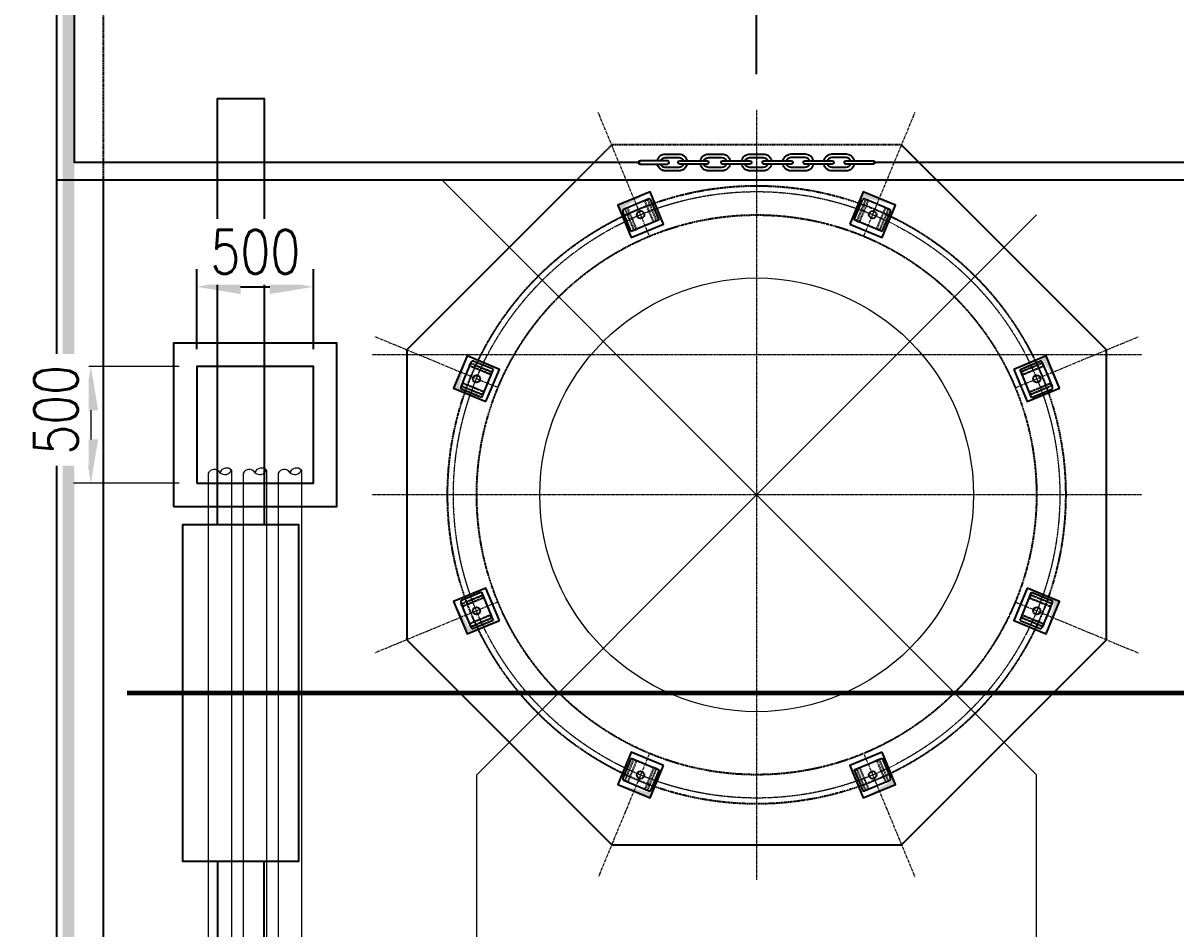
# Model space of a CAD drawing. Header units: inches. Extents: x 8618018 to 8935006, y 2431589 to 2567223.
# Drawn here: x 8662741 to 8667684, y 2520179 to 2524062 of the extents above; entities that cross this region are included whole.
import ezdxf

# ---------------------------------------------------------------- set-up
doc = ezdxf.new("R2010")
doc.units = ezdxf.units.IN
doc.header["$MEASUREMENT"] = 0
for name, pattern in [('CENTER', [2, 1.25, -0.25, 0.25, -0.25]), ('HIDDEN', [0.375, 0.25, -0.125]), ('PHANTOM', [2.5, 1.25, -0.25, 0.25, -0.25, 0.25, -0.25])]:
    doc.linetypes.add(name, pattern=pattern)
doc.layers.get('Defpoints').update_dxf_attribs({"color": 252})
for name, color, linetype in [('CCT', 4, 'Continuous'), ('CHAIN', 252, 'Continuous'), ('Civil', 252, 'Continuous'), ('EQUIPMENT', 252, 'Continuous'), ('Handrail', 252, 'FENCELINE1'), ('HIDDEN', 252, 'HIDDEN'), ('SKID', 252, 'Continuous'), ('valve', 252, 'Continuous')]:
    doc.layers.add(name, color=color, linetype=linetype)
for name, color, linetype, lineweight in [('CL', 252, 'CENTER', 5), ('DIM', 252, 'Continuous', 13), ('ICT', 6, 'Continuous', 13), ('PCT', 2, 'Continuous', 15)]:
    doc.layers.add(name, color=color, linetype=linetype, lineweight=lineweight)
doc.styles.add('DIM', font='romans.shx', dxfattribs={"width": 0.8})
doc.styles.add('ISOCPEUR', font='isocpeur.ttf')
doc.linetypes.add('FENCELINE1', pattern='A,6.35,-2.54,[133,ltypeshp.shx,S=2.54,R=0,X=-2.54,Y=0],-2.54,25.4', length=36.83)
doc.dimstyles.new('DIM', dxfattribs={"dimscale": 175, "dimtxt": 2.5, "dimasz": 2.5, "dimexe": 0.875, "dimexo": 0.875, "dimgap": 1, "dimtad": 1, "dimdec": 0, "dimzin": 9, "dimdsep": 46, "dimtxsty": 'ISOCPEUR', "dimblk": 'OBLIQUE', "dimcen": 0.09, "dimclrd": 256, "dimclre": 256, "dimclrt": 252, "dimadec": 0, "dimazin": 0, "dimtfac": 1, "dimtdec": 0, "dimtmove": 0, "dimatfit": 3, "dimfxl": 1, "dimtfill": 1, "dimtolj": 1, "dimtzin": 0, "dimarcsym": 0})
doc.dimstyles.new('DIM_100', dxfattribs={"dimscale": 75, "dimtxt": 2.5, "dimasz": 2.5, "dimexe": 1, "dimexo": 1, "dimgap": 0.75, "dimtad": 1, "dimdec": 0, "dimrnd": 1, "dimzin": 12, "dimdsep": 46, "dimtxsty": 'DIM', "dimcen": 0.09, "dimclrd": 256, "dimclre": 256, "dimclrt": 3, "dimadec": 0, "dimazin": 0, "dimtfac": 0.046875, "dimtdec": 0, "dimtmove": 0, "dimatfit": 3, "dimfxl": 1, "dimtolj": 1, "dimtzin": 12, "dimlwd": -1, "dimlwe": -1, "dimarcsym": 0})

# ---------------------------------------------------------------- blocks, each defined once
blk = doc.blocks.new('Chain_P')
at = {"layer": 'CHAIN'}
for points in [[(7.3, -0.2, 1), (-7.3, -0.2), (-7.3, -117.4, 1), (7.3, -117.4)], [(7.3, -287.5, -1), (-7.3, -287.5), (-7.3, -170.3, -1), (7.3, -170.3)], [(7.3, -471.4, -1), (-7.3, -471.4), (-7.3, -354.3, -1), (7.3, -354.3)], [(7.3, -648.6, -1), (-7.3, -648.6), (-7.3, -531.5, -1), (7.3, -531.5)], [(7.3, -824.3, -1), (-7.3, -824.3), (-7.3, -707.2, -1), (7.3, -707.2)], [(7.3, -1000, -1), (-7.3, -1000), (-7.3, -882.9, -1), (7.3, -882.9)]]:
    blk.add_lwpolyline(points, format="xyb", close=True, dxfattribs=at)
for points in [[(-7.3, -201.9, -0.355244), (-35.9, -166.8), (-35.9, -109.3, -0.112661), (-32.3, -93.8)], [(-35.4, -103.7, -0.31174), (-7.3, -74.2, -0.31174)], [(-21.4, -107, -0.285998), (-7.3, -89.1, -0.285998)], [(7.3, -74.2, -0.355244), (35.9, -109.3), (35.9, -166.8, -0.355244), (7.3, -201.9)], [(7.3, -89.1, -0.31589), (21.5, -109.3), (21.5, -166.8, -0.31589), (7.3, -187)], [(-7.3, -187, -0.31589), (-21.5, -166.8), (-21.5, -109.3, -0.024492), (-21.4, -107.2)], [(-7.3, -386.8, -0.355244), (-35.9, -351.6), (-35.9, -294.2, -0.355244), (-7.3, -259.1, -0.355244)], [(-7.3, -371.9, -0.31589), (-21.5, -351.6), (-21.5, -294.2, -0.31589), (-7.3, -274, -0.31589)], [(7.3, -259.1, -0.355244), (35.9, -294.2), (35.9, -351.6, -0.355244), (7.3, -386.8)], [(7.3, -274, -0.31589), (21.5, -294.2), (21.5, -351.6, -0.31589), (7.3, -371.9)], [(-7.3, -564, -0.355244), (-35.9, -528.8), (-35.9, -471.4, -0.355244), (-7.3, -436.3, -0.355244)], [(7.3, -436.3, -0.355244), (35.9, -471.4), (35.9, -528.8, -0.355244), (7.3, -564)], [(-7.3, -549.1, -0.31589), (-21.5, -528.8), (-21.5, -471.4, -0.31589), (-7.3, -451.2, -0.31589)], [(7.3, -451.2, -0.31589), (21.5, -471.4), (21.5, -528.8, -0.31589), (7.3, -549.1)], [(-7.3, -743, -0.356394), (-36.6, -707.2), (-36.6, -648.6, -0.356394), (-7.3, -612.7, -0.356394)], [(-7.3, -727.9, -0.317837), (-22, -707.2), (-22, -648.6, -0.317837), (-7.3, -627.9, -0.317837)], [(7.3, -612.7, -0.356394), (36.6, -648.6), (36.6, -707.2, -0.356394), (7.3, -743)], [(7.3, -627.9, -0.317837), (22, -648.6), (22, -707.2, -0.317837), (7.3, -727.9)], [(-7.3, -918.7, -0.356394), (-36.6, -882.9), (-36.6, -824.3, -0.356394), (-7.3, -788.4)], [(7.3, -788.4, -0.356394), (36.6, -824.3), (36.6, -882.9, -0.356394), (7.3, -918.7, -0.356394)], [(-7.3, -903.6, -0.317837), (-22, -882.9), (-22, -824.3, -0.317837), (-7.3, -803.6)], [(7.3, -803.6, -0.317837), (22, -824.3), (22, -882.9, -0.317837), (7.3, -903.6, -0.317837)]]:
    blk.add_lwpolyline(points, format="xyb", dxfattribs=at)
blk = doc.blocks.new('A$C15f227de1')
at = {"layer": 'Civil'}
blk.add_line((-20600, -1300), (0, -1300), dxfattribs=at)
at = {"layer": 'Handrail', "linetype": 'FENCELINE1', "ltscale": 0.02}
for points in [[(-18100, -1225), (-20525, -1225), (-20525, 125), (0, 125)], [(-13400, -1225), (-17100.2, -1225)]]:
    blk.add_lwpolyline(points, dxfattribs=at)
at = {"rotation": 90}
blk.add_blockref('Chain_P', (-18100.2, -1225), dxfattribs=at)
blk = doc.blocks.new('*U220')
at = {"layer": 'Civil'}
blk.add_lwpolyline([(-75, -75), (75, -75), (75, 75), (-75, 75)], close=True, dxfattribs=at)
blk.add_solid([(-75, -75), (-75, 75), (-57.5, 56), (75, 75)], dxfattribs=at)
blk = doc.blocks.new('*U221')
at = {"layer": 'SKID', "color": 0, "linetype": 'ByBlock', "lineweight": -2, "transparency": 16777216}
blk.add_blockref('*U220', (9267352.5, 2432205), dxfattribs=at)
for p, rotation in [((9266433.3, 2431824.2), 45.00000000000001), ((9268271.7, 2431824.2), 315), ((9266052.5, 2430905), 90), ((9268652.5, 2430905), 270), ((9266433.3, 2429985.8), 135), ((9268271.7, 2429985.8), 225), ((9267352.5, 2429605), 180)]:
    blk.add_blockref('*U220', p, dxfattribs=dict(at, rotation=rotation))
blk = doc.blocks.new('A$C58615442')
at = {"layer": 'CL', "ltscale": 0.4}
blk.add_line((0, -46.58), (0, -69), dxfattribs=at)
at = {"layer": 'EQUIPMENT'}
for p, q in [((-2.56, -48.34), (-2.56, -52)), ((-2.56, -48.34), (2.56, -48.34)), ((2.56, -48.34), (2.56, -52))]:
    blk.add_line(p, q, dxfattribs=at)
at = {"layer": 'EQUIPMENT', "linetype": 'HIDDEN'}
blk.add_line((1.58, -52.27), (1.83, -52.27), dxfattribs=at)
at = {"layer": 'EQUIPMENT', "linetype": 'HIDDEN', "ltscale": 0.5}
for points in [[(-1.57, -52.27), (-2.07, -52.27), (-2.07, -48.36), (-1.57, -48.36)], [(1.58, -52.27), (2.08, -52.27), (2.07, -48.36), (1.57, -48.36)]]:
    blk.add_lwpolyline(points, close=True, dxfattribs=at)
at = {"layer": 'EQUIPMENT'}
blk.add_circle((0, -50.34), 0.625, dxfattribs=at)
for centre, radius, start, end in [((-2.31, -52), 0.25, 180, 268.1763), ((0, 51.01), 103.29, 268.7146, 271.2854), ((2.31, -52), 0.25, 271.8237, 0)]:
    blk.add_arc(centre, radius, start, end, dxfattribs=at)
blk = doc.blocks.new('*U218')
at = {"xscale": 25.40000000000006, "yscale": 25.40000000000006, "zscale": 25.40000000000006, "rotation": 157.5}
blk.add_blockref('A$C58615442', (-561.7, -1356.1), dxfattribs=at)
blk = doc.blocks.new('*U219')
at = {"layer": 'SKID', "color": 0, "linetype": 'ByBlock', "lineweight": -2, "transparency": 16777216}
for p, rotation in [((9261914.4, 2419550.1), 44.99999999999999), ((9263860.2, 2418744.1), 314.9999999999999), ((9261108.5, 2418744.1), 89.99999999999997), ((9261108.5, 2417604.4), 135), ((9263860.2, 2417604.4), 270), ((9263054.2, 2416798.4), 224.9999999999999), ((9261914.4, 2416798.4), 180)]:
    blk.add_blockref('*U218', p, dxfattribs=dict(at, rotation=rotation))
blk.add_blockref('*U218', (9263054.2, 2419550.1), dxfattribs=at)
blk = doc.blocks.new('_Oblique')
at = {"color": 0, "linetype": 'ByBlock', "lineweight": -2}
blk.add_line((-0.5, -0.5), (0.5, 0.5), dxfattribs=at)
blk = doc.blocks.new('*D233')
at = {"layer": 'Defpoints', "color": 0, "transparency": 16777216}
for p in [(31005, 58799), (31005, 53249.8), (37805, 52349.8)]:
    blk.add_point(p, dxfattribs=at)
at = {"layer": 'DIM', "lineweight": -2, "transparency": 16777216}
for p, q in [((31005, 53402.9), (31005, 58952.1)), ((37805, 52502.9), (37805, 58952.1)), ((37805, 58799), (31005, 58799))]:
    blk.add_line(p, q, dxfattribs=at)
at = {"layer": 'DIM', "lineweight": -2, "transparency": 16777216, "xscale": 437.5, "yscale": 437.5, "zscale": 437.5, "rotation": 180}
blk.add_blockref('_Oblique', (31005, 58799), dxfattribs=at)
at = {"layer": 'DIM', "lineweight": -2, "transparency": 16777216, "xscale": 437.5, "yscale": 437.5, "zscale": 437.5}
blk.add_blockref('_Oblique', (37805, 58799), dxfattribs=at)
at = {"layer": 'DIM', "color": 252, "transparency": 16777216, "insert": (34405, 59192.7), "char_height": 437.5, "attachment_point": 5, "style": 'ISOCPEUR', "bg_fill": 3, "box_fill_scale": 1.1, "bg_fill_color": 256, "bg_fill_true_color": 13158600, "bg_fill_transparency": 0}
blk.add_mtext('\\A1;6800', dxfattribs=at)
blk = doc.blocks.new('*D239')
at = {"layer": 'Defpoints', "color": 0, "transparency": 16777216}
for p in [(42505, 58799), (42505, 52599.8), (37805, 52349.8)]:
    blk.add_point(p, dxfattribs=at)
at = {"layer": 'DIM', "lineweight": -2, "transparency": 16777216}
for p, q in [((37805, 52502.9), (37805, 58952.1)), ((42505, 52752.9), (42505, 58952.1)), ((37805, 58799), (42505, 58799))]:
    blk.add_line(p, q, dxfattribs=at)
at = {"layer": 'DIM', "lineweight": -2, "transparency": 16777216, "xscale": 437.5, "yscale": 437.5, "zscale": 437.5, "rotation": 180}
blk.add_blockref('_Oblique', (37805, 58799), dxfattribs=at)
at = {"layer": 'DIM', "lineweight": -2, "transparency": 16777216, "xscale": 437.5, "yscale": 437.5, "zscale": 437.5}
blk.add_blockref('_Oblique', (42505, 58799), dxfattribs=at)
at = {"layer": 'DIM', "color": 252, "transparency": 16777216, "insert": (40155, 59192.7), "char_height": 437.5, "attachment_point": 5, "style": 'ISOCPEUR', "bg_fill": 3, "box_fill_scale": 1.1, "bg_fill_color": 256, "bg_fill_true_color": 13158600, "bg_fill_transparency": 0}
blk.add_mtext('\\A1;4700', dxfattribs=at)
blk = doc.blocks.new('*D335')
at = {"transparency": 16777216}
for p, q in [((8663486, 2522664.8), (8663486, 2523006.7)), ((8663986, 2522664.8), (8663986, 2523006.7)), ((8663673.5, 2522931.7), (8663798.5, 2522931.7))]:
    blk.add_line(p, q, dxfattribs=at)
for points in [[(8663673.5, 2522963), (8663673.5, 2522900.5), (8663486, 2522931.7)], [(8663798.5, 2522963), (8663798.5, 2522900.5), (8663986, 2522931.7)]]:
    blk.add_solid(points, dxfattribs=at)
at = {"layer": 'Defpoints', "color": 0, "transparency": 16777216}
for p in [(8663486, 2522589.8), (8663986, 2522589.8)]:
    blk.add_point(p, dxfattribs=at)
at = {"color": 3, "transparency": 16777216, "insert": (8663737.3, 2523081.7), "char_height": 187.5, "attachment_point": 5, "style": 'DIM', "bg_fill": 3, "box_fill_scale": 1.25, "bg_fill_color": 256, "bg_fill_true_color": 13158600, "bg_fill_transparency": 0}
blk.add_mtext('\\A1;500', dxfattribs=at)
at = {"layer": 'Defpoints', "color": 0, "transparency": 16777216}
blk.add_point((8663986, 2522931.7), dxfattribs=at)
blk = doc.blocks.new('*D336')
at = {"layer": 'Defpoints', "color": 0, "transparency": 16777216}
for p in [(8663486, 2522589.8), (8663031.7, 2522089.8), (8663486, 2522089.8)]:
    blk.add_point(p, dxfattribs=at)
at = {"layer": 'DIM', "transparency": 16777216}
for p, q in [((8663411, 2522589.8), (8662956.7, 2522589.8)), ((8663031.7, 2522402.3), (8663031.7, 2522277.3)), ((8663411, 2522089.8), (8662956.7, 2522089.8))]:
    blk.add_line(p, q, dxfattribs=at)
for points in [[(8663000.4, 2522402.3), (8663062.9, 2522402.3), (8663031.7, 2522589.8)], [(8663000.4, 2522277.3), (8663062.9, 2522277.3), (8663031.7, 2522089.8)]]:
    blk.add_solid(points, dxfattribs=at)
at = {"layer": 'DIM', "color": 3, "transparency": 16777216, "insert": (8662881.7, 2522404.2), "char_height": 187.5, "attachment_point": 5, "rotation": 90, "style": 'DIM', "bg_fill": 3, "box_fill_scale": 1.25, "bg_fill_color": 256, "bg_fill_true_color": 13158600, "bg_fill_transparency": 0}
blk.add_mtext('\\A1;500', dxfattribs=at)
blk = doc.blocks.new('GA CRM')
at = {"linetype": 'PHANTOM', "const_width": 50}
blk.add_lwpolyline([(34855, 53499.8), (74055, 53499.8), (74055, 46199.8), (34855, 46199.8)], close=True, dxfattribs=at)
at = {"color": 252, "linetype": 'PHANTOM', "const_width": 20}
blk.add_lwpolyline([(35105, 49849.8), (73805, 49849.8)], dxfattribs=at)
at = {"layer": 'Civil'}
for points in [[(69405, 46149.8), (34805, 46149.8), (34805, 53549.8), (69405, 53549.8)], [(35005, 46649.8), (35005, 52049.8)], [(37033.7, 52049.8), (36305, 51321.1), (36305, 50078.4), (37183.7, 49199.8), (38426.3, 49199.8), (39305, 50078.4), (39305, 51321.1), (38576.3, 52049.8)]]:
    blk.add_lwpolyline(points, dxfattribs=at)
at = {"layer": 'CL', "ltscale": 0.4}
for p, q in [((37805, 52349.8), (37805, 49049.8)), ((39455, 51299.8), (36155, 51299.8)), ((39455, 50699.8), (36155, 50699.8))]:
    blk.add_line(p, q, dxfattribs=at)
blk.add_circle((37805, 50699.8), 1300, dxfattribs=at)
at = {"layer": 'DIM'}
for p, q in [((37805, 50699.8), (36455, 52049.8)), ((37805, 50699.8), (39005, 51899.8)), ((37805, 50699.8), (36605, 49499.8)), ((37805, 50699.8), (39005, 49499.8)), ((36605, 47999.8), (36605, 49499.8)), ((39005, 47999.8), (39005, 49499.8))]:
    blk.add_line(p, q, dxfattribs=at)
blk.add_circle((37805, 50699.8), 929.7, dxfattribs=at)
at = {"layer": 'EQUIPMENT', "linetype": 'PHANTOM', "ltscale": 0.5}
for radius in [1325, 1200, 1200]:
    blk.add_circle((37805, 50699.8), radius, dxfattribs=at)
at = {"layer": 'HIDDEN'}
blk.add_line((35005, 52049.8), (35005, 53049.8), dxfattribs=at)
blk.add_lwpolyline([(38576.3, 52049.8), (38426.3, 52199.8), (37183.7, 52199.8), (37033.7, 52049.8)], dxfattribs=at)
at = {"layer": 'valve'}
blk.add_line((35843, 49127.7), (35343, 49127.7), dxfattribs=at)
for points in [[(35493, 50571.8), (35493, 52399.3), (35693, 52399.3), (35693, 50571.8)], [(35843, 49127.7), (35843, 50571.8), (35343, 50571.8), (35343, 49127.7)], [(35493, 49127.7), (35493, 47300.2), (35693, 47300.2), (35693, 49127.7)]]:
    blk.add_lwpolyline(points, dxfattribs=at)
at = {"layer": 'DIM'}
blk.add_blockref('A$C15f227de1', (55405, 53349.8), dxfattribs=at)
at = {"layer": 'SKID', "rotation": 22.5}
blk.add_blockref('*U221', (-7593845.2, -5741625.9), dxfattribs=at)
at = {"layer": 'SKID'}
blk.add_blockref('*U219', (-9224679.3, -2367474.5), dxfattribs=at)
at = {"layer": 'DIM'}
dim = blk.add_linear_dim(base=(31005, 58799), p1=(37805, 52349.8), p2=(31005, 53249.8), dimstyle='DIM', override={"dimtmove": 1}, dxfattribs=at)
dim.commit()
dim.dimension.update_dxf_attribs({"geometry": '*D233', "text_midpoint": (34405, 59192.7)})
dim = blk.add_linear_dim(base=(42505, 58799), p1=(37805, 52349.8), p2=(42505, 52599.8), dimstyle='DIM', override={"dimtmove": 1}, dxfattribs=at)
dim.commit()
dim.dimension.update_dxf_attribs({"geometry": '*D239', "text_midpoint": (40155, 59192.7)})

msp = doc.modelspace()

# ---------------------------------------------------------------- block references
at = {"color": 252}
msp.add_blockref('GA CRM', (8628081, 2471340), dxfattribs=at)

# ---------------------------------------------------------------- next in the draw order: linework, layer by layer
at = {"color": 7}
for points in [[(8663386, 2521989.8), (8664086, 2521989.8), (8664086, 2522689.8), (8663386, 2522689.8)], [(8663486, 2522089.8), (8663986, 2522089.8), (8663986, 2522589.8), (8663486, 2522589.8)]]:
    msp.add_lwpolyline(points, close=True, dxfattribs=at)
at = {"layer": 'CCT', "color": 4, "lineweight": 0, "ltscale": 300}
for p, q in [((8663784.5, 2522145.7), (8663784.5, 2518438.8)), ((8663684.5, 2522132.4), (8663684.5, 2518430.2))]:
    msp.add_line(p, q, dxfattribs=at)
for centre, radius, start, end in [((8663710.8, 2522119.6), 29.2, 33.6847, 154.0483), ((8663763, 2522124.7), 30.1, 44.3381, 158.3362), ((8663756.6, 2522156.8), 30.1, 224.3381, 338.3362)]:
    msp.add_arc(centre, radius, start, end, dxfattribs=at)
at = {"layer": 'ICT', "color": 6, "lineweight": 0, "ltscale": 300}
for p, q in [((8663634.5, 2522145.7), (8663634.5, 2518438.8)), ((8663534.5, 2522132.4), (8663534.5, 2518430.2))]:
    msp.add_line(p, q, dxfattribs=at)
for centre, radius, start, end in [((8663560.8, 2522119.6), 29.2, 33.6847, 154.0483), ((8663613, 2522124.7), 30.1, 44.3381, 158.3362), ((8663606.6, 2522156.8), 30.1, 224.3381, 338.3362)]:
    msp.add_arc(centre, radius, start, end, dxfattribs=at)
at = {"layer": 'PCT', "color": 2, "lineweight": 0, "ltscale": 300}
for p, q in [((8663934.5, 2522145.7), (8663934.5, 2518438.8)), ((8663834.5, 2522132.4), (8663834.5, 2518430.2))]:
    msp.add_line(p, q, dxfattribs=at)
for centre, radius, start, end in [((8663860.8, 2522119.6), 29.2, 33.6847, 154.0483), ((8663913, 2522124.7), 30.1, 44.3381, 158.3362), ((8663906.6, 2522156.8), 30.1, 224.3381, 338.3362)]:
    msp.add_arc(centre, radius, start, end, dxfattribs=at)

# ---------------------------------------------------------------- next in the draw order: dimensions: what is measured, and where the dimension line sits
dim = msp.add_linear_dim(base=(8663986, 2522931.7), p1=(8663486, 2522589.8), p2=(8663986, 2522589.8), dimstyle='DIM_100', override={"dimfxl": 0.18, "dimtfill": 1, "dimtfillclr": 256, "dimarcsym": 1})
dim.commit()
dim.dimension.update_dxf_attribs({"geometry": '*D335', "text_midpoint": (8663737.3, 2522931.7), "dimtype": 160})

# ---------------------------------------------------------------- next in the draw order: dimensions: what is measured, and where the dimension line sits
at = {"layer": 'DIM'}
dim = msp.add_linear_dim(base=(8663031.7, 2522089.8), p1=(8663486, 2522589.8), p2=(8663486, 2522089.8), angle=90, dimstyle='DIM_100', override={"dimfxl": 0.18, "dimtfill": 1, "dimtfillclr": 256, "dimarcsym": 1}, dxfattribs=at)
dim.commit()
dim.dimension.update_dxf_attribs({"geometry": '*D336', "text_midpoint": (8663031.7, 2522404.2), "dimtype": 160})

doc.saveas('drawing.dxf')
